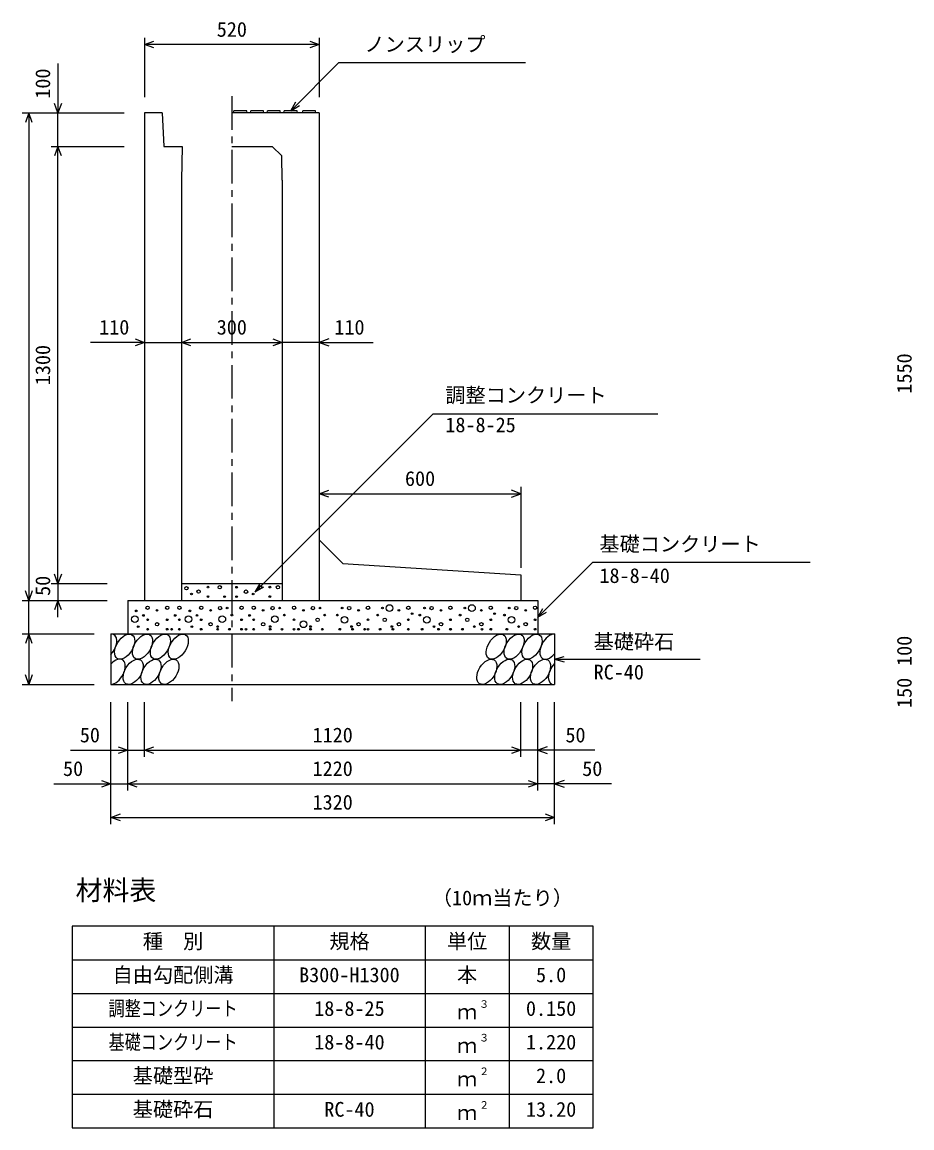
# Model space of a CAD drawing. Units: millimetres, scale not verified. Extents: x -16800 to 16800, y -5940 to 5940.
# Drawn here: x 8476 to 11123, y -3008 to 281 of the extents above; entities that cross this region are included whole.
import ezdxf
from ezdxf.enums import TextEntityAlignment as Align

# ---------------------------------------------------------------- set-up
doc = ezdxf.new("R2010")
doc.units = ezdxf.units.MM
doc.header["$LTSCALE"] = 20
doc.linetypes.add('CHAIN1', pattern=[8, 5, -1, 1, -1])
for name, color, linetype, lineweight in [('0-0_DIM', 7, 'Continuous', 25), ('0-2_HATCH', 6, 'Continuous', 25), ('0-3_HYO', 3, 'Continuous', 25), ('0-4_HYO2', 4, 'Continuous', 25), ('0-5_OUTLINE', 3, 'Continuous', 25), ('0-6_TXT', 7, 'Continuous', 25)]:
    doc.layers.add(name, color=color, linetype=linetype, lineweight=lineweight)
doc.styles.add('ＭＳ ゴシック', font='')
doc.styles.get('ＭＳ ゴシック').set_extended_font_data('MS Gothic')

msp = doc.modelspace()

# ---------------------------------------------------------------- linework, layer by layer
at = {"layer": '0-0_DIM'}
for p, q in [((8840, 233.86), (8840, 57.11)), ((9360, 233.86), (9360, 57.11)), ((9360, 213.86), (8840, 213.86)), ((8582.46, 157.8), (8582.46, 10.65)), ((9275, 17.15), (9417.21, 159.36)), ((9974.1, 159.36), (9417.21, 159.36)), ((9275, 17.15), (9290, 43.13)), ((8475.8, 10.65), (8779.13, 10.65)), ((8495.8, 10.65), (8495.8, -1439.35)), ((8582.46, -89.35), (8582.46, 10.65)), ((9275, 17.15), (9300.98, 32.15)), ((8562.46, -89.35), (8779.13, -89.35)), ((8582.46, -1389.35), (8582.46, -89.35)), ((8840, -672.06), (8679.23, -672.06)), ((8840, -672.06), (8950, -672.06)), ((8950, -672.06), (9250, -672.06)), ((9360, -672.06), (9250, -672.06)), ((9360, -672.06), (9520.77, -672.06)), ((9168.79, -1414.35), (9698.44, -884.71)), ((9698.44, -884.71), (10367.64, -884.71)), ((9960, -1102.06), (9960, -1343)), ((9360, -1122.06), (9960, -1122.06)), ((10173.65, -1325.7), (10010, -1489.35)), ((10173.65, -1325.7), (10820.53, -1325.7)), ((8562.46, -1389.35), (8729.13, -1389.35)), ((8582.46, -1389.35), (8582.46, -1439.35)), ((9168.79, -1414.35), (9183.79, -1388.37)), ((9168.79, -1414.35), (9194.78, -1399.35)), ((8475.8, -1439.35), (8729.13, -1439.35)), ((8495.8, -1539.35), (8495.8, -1439.35)), ((8582.46, -1489.35), (8582.46, -1439.35)), ((10010, -1489.35), (10025, -1463.37)), ((10010, -1489.35), (10035.98, -1474.35)), ((8475.8, -1539.35), (8690, -1539.35)), ((8495.8, -1539.35), (8495.8, -1689.35)), ((10060, -1614.35), (10088.98, -1606.59)), ((10060, -1614.35), (10493.31, -1614.35)), ((10060, -1614.35), (10088.98, -1622.12)), ((8475.8, -1689.35), (8690, -1689.35)), ((8740, -2104.87), (8740, -1742.52)), ((8790, -2004.87), (8790, -1742.52)), ((8840, -1904.87), (8840, -1742.52)), ((9960, -1904.87), (9960, -1742.52)), ((10010, -2004.87), (10010, -1742.52)), ((10060, -2104.87), (10060, -1742.52)), ((8620, -1884.87), (8840, -1884.87)), ((8840, -1884.87), (9960, -1884.87)), ((10180, -1884.87), (9960, -1884.87)), ((8570, -1984.87), (8790, -1984.87)), ((8790, -1984.87), (10010, -1984.87)), ((10230, -1984.87), (10010, -1984.87)), ((8740, -2084.87), (10060, -2084.87))]:
    msp.add_line(p, q, dxfattribs=at)
at = {"layer": '0-0_DIM', "linetype": 'CHAIN1'}
msp.add_line((9100, 60.65), (9100, -1739.35), dxfattribs=at)
at = {"layer": '0-0_DIM'}
for points in [[(8868.23, 203.6), (8840.04, 213.86), (8868.23, 224.12)], [(9331.85, 224.12), (9360.04, 213.86), (9331.85, 203.6)], [(8592.72, 38.84), (8582.46, 10.65), (8572.2, 38.84)], [(8506.06, -17.54), (8495.8, 10.65), (8485.54, -17.54)], [(8592.72, -117.54), (8582.46, -89.35), (8572.2, -117.54)], [(8811.81, -661.8), (8840, -672.06), (8811.81, -682.32)], [(8978.19, -682.32), (8950, -672.06), (8978.19, -661.8)], [(9221.81, -661.8), (9250, -672.06), (9221.81, -682.32)], [(9388.19, -661.8), (9360, -672.06), (9388.19, -682.32)], [(9388.19, -1132.32), (9360, -1122.06), (9388.19, -1111.8)], [(9931.81, -1132.32), (9960, -1122.06), (9931.81, -1111.8)], [(8592.72, -1361.16), (8582.46, -1389.35), (8572.2, -1361.16)], [(8506.06, -1411.16), (8495.8, -1439.35), (8485.54, -1411.16)], [(8592.72, -1467.54), (8582.46, -1439.35), (8572.2, -1467.54)], [(8506.06, -1567.54), (8495.8, -1539.35), (8485.54, -1567.54)], [(8506.06, -1661.16), (8495.8, -1689.35), (8485.54, -1661.16)], [(8761.81, -1874.61), (8790, -1884.87), (8761.81, -1895.13)], [(8868.19, -1895.13), (8840, -1884.87), (8868.19, -1874.61)], [(9931.81, -1874.61), (9960, -1884.87), (9931.81, -1895.13)], [(10038.19, -1874.61), (10010, -1884.87), (10038.19, -1895.13)], [(8711.81, -1974.61), (8740, -1984.87), (8711.81, -1995.13)], [(8818.19, -1995.13), (8790, -1984.87), (8818.19, -1974.61)], [(9981.81, -1974.61), (10010, -1984.87), (9981.81, -1995.13)], [(10088.19, -1974.61), (10060, -1984.87), (10088.19, -1995.13)], [(8768.19, -2095.13), (8740, -2084.87), (8768.19, -2074.61)], [(10031.81, -2074.61), (10060, -2084.87), (10031.81, -2095.13)]]:
    msp.add_lwpolyline(points, dxfattribs=at)
at = {"layer": '0-2_HATCH'}
for p, q in [((9105, 10.65), (9106, 17.15)), ((9144, 17.15), (9106, 17.15)), ((9145, 10.65), (9144, 17.15)), ((9155, 10.65), (9156, 17.15)), ((9194, 17.15), (9156, 17.15)), ((9195, 10.65), (9194, 17.15)), ((9205, 10.65), (9206, 17.15)), ((9244, 17.15), (9206, 17.15)), ((9245, 10.65), (9244, 17.15)), ((9255, 10.65), (9256, 17.15)), ((9294, 17.15), (9256, 17.15)), ((9295, 10.65), (9294, 17.15)), ((9310, 10.65), (9311, 17.15)), ((9349, 17.15), (9311, 17.15)), ((9350, 10.65), (9349, 17.15))]:
    msp.add_line(p, q, dxfattribs=at)
for centre, radius in [((8964.67, -1403.48), 5), ((9000.86, -1413.17), 5), ((9028.9, -1400.04), 2.5), ((9064.06, -1400.32), 5), ((9113.96, -1400.32), 2.5), ((9142, -1413.46), 5), ((9184.06, -1400.32), 5), ((9212.91, -1400.04), 2.5), ((9236.92, -1400.32), 5), ((8979.83, -1420.18), 2.5), ((9028.9, -1428.06), 2.5), ((9078.08, -1428.34), 2.5), ((9113.96, -1428.34), 2.5), ((9163.03, -1420.46), 2.5), ((9212.91, -1428.06), 2.5), ((8815.43, -1470.54), 2.5), ((8849.24, -1461.3), 5), ((8877.28, -1469.18), 2.5), ((8907.59, -1461.3), 5), ((8943.83, -1461.3), 5), ((8974.91, -1470.54), 2.5), ((9008.72, -1461.3), 5), ((9036.76, -1469.18), 2.5), ((9064.8, -1462.17), 5), ((9085.83, -1462.17), 2.5), ((9128.72, -1461.3), 5), ((9164.97, -1461.3), 5), ((9193.01, -1469.18), 2.5), ((9221.04, -1462.17), 5), ((9242.07, -1462.17), 2.5), ((9284.97, -1461.3), 5), ((9313.01, -1469.18), 2.5), ((9341.04, -1462.17), 5), ((9362.07, -1462.17), 2.5), ((9427.93, -1462.17), 2.5), ((9448.96, -1462.17), 5), ((9476.99, -1469.18), 2.5), ((9505.03, -1461.3), 5), ((9547.93, -1462.17), 2.5), ((9568.96, -1462.17), 10), ((9596.99, -1469.18), 2.5), ((9625.03, -1461.3), 5), ((9636.37, -1478.87), 2.5), ((9673.15, -1462.17), 2.5), ((9694.18, -1462.17), 5), ((9722.22, -1469.18), 2.5), ((9750.26, -1461.3), 5), ((9793.15, -1462.17), 2.5), ((9814.18, -1462.17), 10), ((9842.22, -1469.18), 2.5), ((9870.26, -1461.3), 5), ((9881.6, -1478.87), 2.5), ((9925.08, -1462.17), 2.5), ((9946.11, -1462.17), 5), ((9974.14, -1469.18), 2.5), ((10002.18, -1461.3), 5), ((8811.4, -1495.19), 10), ((8836.82, -1484.1), 2.5), ((8849.24, -1497.19), 2.5), ((8877.28, -1510.32), 5), ((8907.59, -1497.19), 2.5), ((8931.41, -1484.1), 2.5), ((8943.83, -1497.19), 2.5), ((8970.88, -1495.19), 10), ((8996.31, -1484.1), 2.5), ((9008.72, -1497.19), 2.5), ((9036.76, -1510.32), 5), ((9071.34, -1495.19), 10), ((9099.85, -1483.19), 2.5), ((9128.72, -1497.19), 2.5), ((9152.55, -1484.1), 2.5), ((9164.97, -1497.19), 2.5), ((9193.01, -1510.32), 5), ((9227.58, -1495.19), 10), ((9256.09, -1483.19), 2.5), ((9284.97, -1497.19), 2.5), ((9313.01, -1510.32), 10), ((9355.06, -1497.19), 5), ((9376.09, -1483.19), 2.5), ((9413.91, -1483.19), 2.5), ((9434.94, -1497.19), 10), ((9476.99, -1510.32), 5), ((9505.03, -1497.19), 2.5), ((9533.91, -1483.19), 2.5), ((9554.94, -1497.19), 5), ((9596.99, -1510.32), 5), ((9625.03, -1497.19), 2.5), ((9659.13, -1483.19), 2.5), ((9680.16, -1497.19), 10), ((9722.22, -1510.32), 5), ((9750.26, -1497.19), 2.5), ((9779.13, -1483.19), 2.5), ((9800.16, -1497.19), 5), ((9842.22, -1510.32), 5), ((9870.26, -1497.19), 2.5), ((9911.06, -1483.19), 2.5), ((9932.09, -1497.19), 10), ((9974.14, -1510.32), 5), ((10002.18, -1497.19), 2.5), ((8821.4, -1517.7), 2.5), ((8849.24, -1525.21), 2.5), ((8907.59, -1525.21), 2.5), ((8920.8, -1525.21), 2.5), ((8943.83, -1525.21), 2.5), ((8980.88, -1517.7), 2.5), ((9008.72, -1525.21), 2.5), ((9057.79, -1517.33), 2.5), ((9057.82, -1525.21), 2.5), ((9092.84, -1525.21), 2.5), ((9128.72, -1525.21), 2.5), ((9141.93, -1525.21), 2.5), ((9164.97, -1525.21), 2.5), ((9214.03, -1517.33), 2.5), ((9214.06, -1525.21), 2.5), ((9249.08, -1525.21), 2.5), ((9284.97, -1525.21), 2.5), ((9298.18, -1525.21), 2.5), ((9334.03, -1517.33), 2.5), ((9334.06, -1525.21), 2.5), ((9369.08, -1525.21), 2.5), ((9420.92, -1525.21), 2.5), ((9455.97, -1517.33), 2.5), ((9459.08, -1525.21), 2.5), ((9494.97, -1525.21), 2.5), ((9505.03, -1525.21), 2.5), ((9540.92, -1525.21), 2.5), ((9575.97, -1517.33), 2.5), ((9579.08, -1525.21), 2.5), ((9625.03, -1525.21), 2.5), ((9666.14, -1525.21), 2.5), ((9701.19, -1517.33), 2.5), ((9715.03, -1525.21), 2.5), ((9750.26, -1525.21), 2.5), ((9750.92, -1525.21), 2.5), ((9786.14, -1525.21), 2.5), ((9821.19, -1517.33), 2.5), ((9843.98, -1525.21), 2.5), ((9870.26, -1525.21), 2.5), ((9918.07, -1525.21), 2.5), ((9953.11, -1517.33), 2.5), ((10002.18, -1525.21), 2.5)]:
    msp.add_circle(centre, radius, dxfattribs=at)
for centre, start_param, end_param in [((8727.64, -1576.86), 4.385593, 6.6745444), ((10046.14, -1576.86), 0.3357715, 4.4411806), ((8752.96, -1651.85), 3.5111464, 7.548991), ((10071.46, -1651.85), 1.2110787, 3.5658734)]:
    msp.add_ellipse(centre, major_axis=(21.81, 35.31), ratio=0.5792, start_param=start_param, end_param=end_param, dxfattribs=at)
for centre in [(8780.84, -1576.86), (8834.05, -1576.86), (8887.26, -1576.86), (8940.47, -1576.86), (9886.51, -1576.86), (9939.72, -1576.86), (9992.93, -1576.86), (8806.16, -1651.85), (8859.37, -1651.85), (8912.58, -1651.85), (9858.63, -1651.85), (9911.84, -1651.85), (9965.04, -1651.85), (10018.25, -1651.85)]:
    msp.add_ellipse(centre, major_axis=(21.81, 35.31), ratio=0.5792, dxfattribs=at)
at = {"layer": '0-3_HYO'}
for p, q in [((9225, -2408.32), (9225, -3008.32)), ((9675, -2408.32), (9675, -3008.32)), ((9925, -2408.32), (9925, -3008.32)), ((8625, -2508.32), (10175, -2508.32))]:
    msp.add_line(p, q, dxfattribs=at)
msp.add_lwpolyline([(8625, -3008.32), (10175, -3008.32), (10175, -2408.32), (8625, -2408.32)], close=True, dxfattribs=at)
at = {"layer": '0-4_HYO2'}
for p, q in [((8625, -2608.32), (10175, -2608.32)), ((8625, -2708.32), (10175, -2708.32)), ((8625, -2808.32), (10175, -2808.32)), ((8625, -2908.32), (10175, -2908.32))]:
    msp.add_line(p, q, dxfattribs=at)
at = {"layer": '0-5_OUTLINE'}
for p, q in [((8840, 10.65), (8840, -1439.35)), ((8892.5, 10.65), (8840, 10.65)), ((8892.5, 10.65), (8897.5, -89.35)), ((9360, 10.65), (9100, 10.65)), ((9360, 10.65), (9360, -1439.35)), ((8897.5, -89.35), (8952.5, -89.35)), ((8952.5, -89.35), (8950, -189.35)), ((9100, -89.35), (9220, -89.35)), ((9220, -89.35), (9248.21, -117.56)), ((9250, -189.35), (9248.21, -117.56)), ((8950, -189.35), (8950, -1439.35)), ((9250, -189.35), (9250, -1439.35)), ((9430, -1329.35), (9360, -1259.35)), ((9430, -1329.35), (9960, -1363)), ((9960, -1363), (9960, -1439.35)), ((8950, -1389.35), (9250, -1389.35)), ((8790, -1439.35), (8790, -1539.35)), ((8790, -1439.35), (10010, -1439.35)), ((8840, -1439.35), (8950, -1439.35)), ((9250, -1439.35), (9960, -1439.35)), ((10010, -1439.35), (10010, -1539.35)), ((8740, -1539.35), (8740, -1689.35)), ((8740, -1539.35), (10060, -1539.35)), ((10060, -1539.35), (10060, -1689.35)), ((8740, -1689.35), (10060, -1689.35))]:
    msp.add_line(p, q, dxfattribs=at)

# ---------------------------------------------------------------- texts
at = {"layer": '0-0_DIM', "style": 'ＭＳ ゴシック'}
for s, p in [('520', (9055, 223.86)), ('ノンスリップ', (9494.52, 179.54)), ('110', (8705.08, -662.06)), ('300', (9054.92, -662.06)), ('110', (9404.92, -662.06)), ('調整コンクリート', (9735.15, -864.2)), ('18-8-25', (9735.15, -952.48)), ('600', (9615, -1112.06)), ('基礎コンクリート', (10193.65, -1306.96)), ('18-8-40', (10193.65, -1400.78)), ('基礎砕石', (10176.32, -1597.18)), ('RC-40', (10176.32, -1687.87)), ('50', (8647.56, -1874.87)), ('1120', (9340, -1874.87)), ('50', (10092.44, -1874.87)), ('50', (8597.56, -1974.87)), ('1220', (9340, -1974.87)), ('50', (10142.44, -1974.87)), ('1320', (9340, -2074.87))]:
    msp.add_text(s, height=43.99, dxfattribs=at).set_placement(p, align=Align.BOTTOM_LEFT)
for s, p in [('100', (8572.46, 52.73)), ('1300', (8572.46, -799.35)), ('1550', (11135.8, -824.35)), ('50', (8572.46, -1426.03)), ('100', (11135.8, -1634.35)), ('150', (11135.8, -1759.35))]:
    msp.add_text(s, height=43.99, rotation=90, dxfattribs=at).set_placement(p, align=Align.BOTTOM_LEFT)
at = {"layer": '0-6_TXT', "style": 'ＭＳ ゴシック'}
for s, height, p in [('材料表', 58.65, (8635, -2348.32)), ('（10ｍ当たり）', 43.99, (9695, -2359.32)), ('種\u3000別', 43.99, (8835, -2488.32)), ('規格', 43.99, (9390, -2488.32)), ('単位', 43.99, (9740, -2488.32)), ('数量', 43.99, (9990, -2488.32)), ('自由勾配側溝', 43.99, (8745, -2588.32)), ('B300-H1300', 43.99, (9300, -2588.32)), ('本', 43.99, (9770, -2588.32)), ('5.0', 43.99, (10005, -2588.32)), ('３', 21.99, (9835.54, -2657.95)), ('18-8-25', 43.99, (9345, -2688.32)), ('ｍ', 43.99, (9770, -2698.32)), ('0.150', 43.99, (9975, -2688.32)), ('３', 21.99, (9835.54, -2757.95)), ('18-8-40', 43.99, (9345, -2788.32)), ('ｍ', 43.99, (9770, -2798.32)), ('1.220', 43.99, (9975, -2788.32)), ('基礎型砕', 43.99, (8805, -2888.32)), ('ｍ', 43.99, (9770, -2898.32)), ('２', 21.99, (9835.54, -2857.95)), ('2.0', 43.99, (10005, -2888.32)), ('基礎砕石', 43.99, (8805, -2988.32)), ('RC-40', 43.99, (9375, -2988.32)), ('ｍ', 43.99, (9770, -2998.32)), ('２', 21.99, (9835.54, -2957.95)), ('13.20', 43.99, (9975, -2988.32))]:
    msp.add_text(s, height=height, dxfattribs=at).set_placement(p, align=Align.BOTTOM_LEFT)
at = {"layer": '0-6_TXT', "style": 'ＭＳ ゴシック', "width": 0.8}
for s, p in [('調整コンクリート', (8733, -2688.32)), ('基礎コンクリート', (8733, -2788.32))]:
    msp.add_text(s, height=43.99, dxfattribs=at).set_placement(p, align=Align.BOTTOM_LEFT)

doc.saveas('drawing.dxf')
